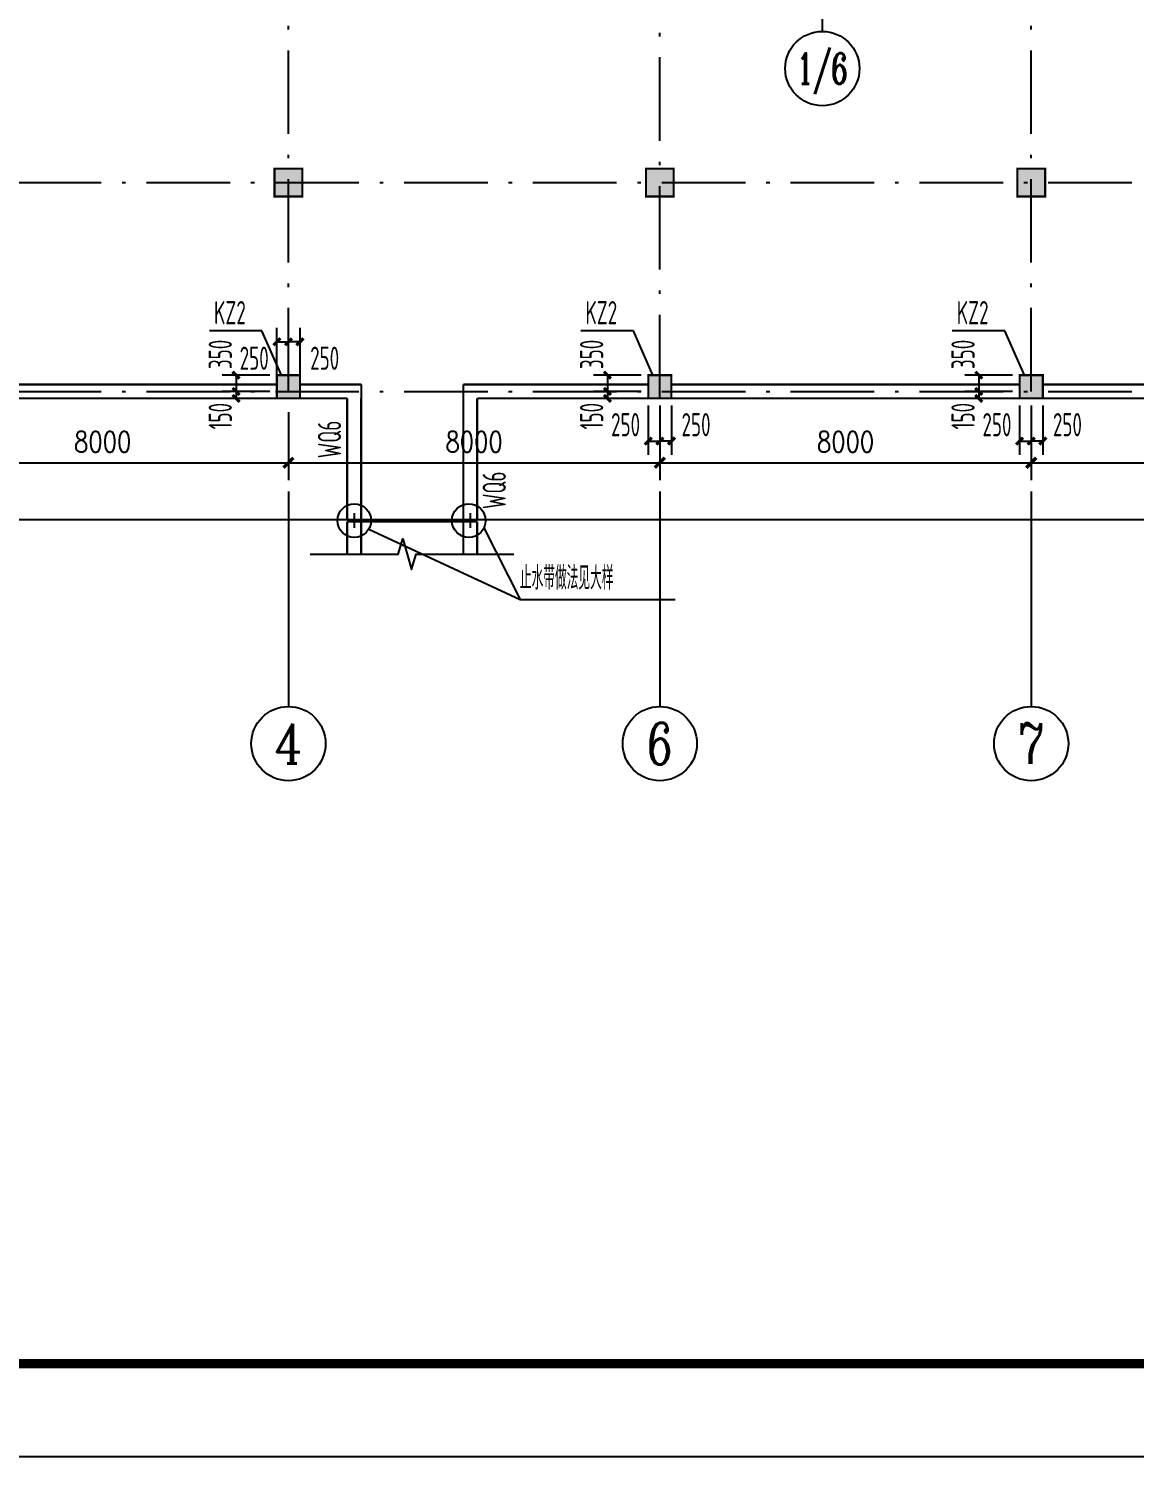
# Model space of a CAD drawing. Extents: x 2468086 to 6957054, y -3413633 to -667223.
# Drawn here: x 4940173 to 4963994, y -1259917 to -1229148 of the extents above; entities that cross this region are included whole.
import ezdxf
from ezdxf.enums import TextEntityAlignment as Align

# ---------------------------------------------------------------- set-up
doc = ezdxf.new("R2010")
doc.units = 0
doc.header["$LTSCALE"] = 100
doc.header["$MEASUREMENT"] = 0
doc.linetypes.add('2', pattern=[18.5, 12, -3, 0.5, -3])
doc.layers.get('0').update_dxf_attribs({"linetype": 'CONTINUOUS'})
doc.layers.get('DEFPOINTS').update_dxf_attribs({"linetype": 'CONTINUOUS'})
for name, color, linetype in [('AXIS', 3, 'CONTINUOUS'), ('AXIS_TEXT', 7, 'CONTINUOUS'), ('PUB_TITLE', 4, 'CONTINUOUS'), ('THIN', 7, 'CONTINUOUS'), ('WALL', 181, 'CONTINUOUS'), ('WINDOW', 4, 'CONTINUOUS'), ('墙__实线', 3, 'CONTINUOUS'), ('柱', 2, 'CONTINUOUS'), ('柱填充', 43, 'CONTINUOUS'), ('柱编号', 211, 'CONTINUOUS'), ('轴线__尺寸数字', 7, 'CONTINUOUS'), ('轴线__点划线', 252, '2'), ('通风井定位', 145, 'CONTINUOUS')]:
    doc.layers.add(name, color=color, linetype=linetype)
doc.styles.add('_TCH_AXIS', font='COMPLEX', dxfattribs={"bigfont": 'GBCBIG'})
doc.styles.add('COMPLEX', font='COMPLEX')
doc.styles.add('DIM_FONT', font='SIMPLEX.shx', dxfattribs={"width": 0.8})
doc.styles.add('GB', font='gbxwxt.shx', dxfattribs={"width": 0.7, "height": 500, "bigfont": 'gbhzfs.shx'})
doc.dimstyles.new('DIMN150', dxfattribs={"dimscale": 1.5, "dimtxt": 300, "dimasz": 100, "dimexe": 250, "dimexo": 300, "dimgap": 150, "dimtad": 1, "dimdec": 0, "dimzin": 0, "dimdsep": 46, "dimtxsty": 'DIM_FONT', "dimblk": 'ARCHTICK', "dimcen": 0.09, "dimclrt": 7, "dimazin": 2, "dimtfac": 1, "dimtdec": 0, "dimtix": 1, "dimtmove": 2, "dimatfit": 3, "dimfxl": 1, "dimtolj": 1, "dimtzin": 0, "dimarcsym": 0})
doc.dimstyles.new('LYSDIM1', dxfattribs={"dimtxt": 375, "dimasz": 1.5, "dimexe": 300, "dimexo": 150, "dimgap": 90, "dimtad": 1, "dimdec": 0, "dimzin": 0, "dimdsep": 46, "dimtxsty": 'GB', "dimblk1": 'JT', "dimblk2": 'JT', "dimsah": 1, "dimcen": 0, "dimclrt": 7, "dimadec": 0, "dimazin": 0, "dimtfac": 1, "dimtdec": 0, "dimtix": 1, "dimtmove": 2, "dimatfit": 3, "dimldrblk": 'JT', "dimfxl": 1, "dimtolj": 1, "dimtzin": 0, "dimarcsym": 0})

# ---------------------------------------------------------------- blocks, each defined once
blk = doc.blocks.new('_ARCHTICK')
at = {"color": 0, "const_width": 0.5}
blk.add_lwpolyline([(-0.71, -0.71), (0.71, 0.71)], dxfattribs=at)
blk = doc.blocks.new('*D2755')
at = {"layer": 'AXIS', "color": 0, "lineweight": -2, "transparency": 16777216}
for p, q in [((4945771, -1237418), (4945771, -1238878)), ((4953771, -1237418), (4953771, -1238878)), ((4945771, -1238503), (4953771, -1238503))]:
    blk.add_line(p, q, dxfattribs=at)
at = {"layer": 'DEFPOINTS', "color": 0, "transparency": 16777216}
for p in [(4945771, -1236968), (4953771, -1236968), (4953771, -1238503)]:
    blk.add_point(p, dxfattribs=at)
at = {"layer": 'AXIS', "color": 0, "lineweight": -2, "transparency": 16777216, "xscale": 150, "yscale": 150, "zscale": 150, "rotation": 180}
blk.add_blockref('_ARCHTICK', (4945771, -1238503), dxfattribs=at)
at = {"layer": 'AXIS', "color": 0, "lineweight": -2, "transparency": 16777216, "xscale": 150, "yscale": 150, "zscale": 150}
blk.add_blockref('_ARCHTICK', (4953771, -1238503), dxfattribs=at)
at = {"layer": 'AXIS', "color": 7, "transparency": 16777216, "insert": (4949771, -1238053), "char_height": 450, "attachment_point": 5, "style": 'DIM_FONT'}
blk.add_mtext('\\A1;8000', dxfattribs=at)
blk = doc.blocks.new('*D2756')
at = {"layer": 'AXIS', "color": 0, "lineweight": -2, "transparency": 16777216}
for p, q in [((4953771, -1237418), (4953771, -1238878)), ((4961771, -1237418), (4961771, -1238878)), ((4953771, -1238503), (4961771, -1238503))]:
    blk.add_line(p, q, dxfattribs=at)
at = {"layer": 'DEFPOINTS', "color": 0, "transparency": 16777216}
for p in [(4953771, -1236968), (4961771, -1236968), (4961771, -1238503)]:
    blk.add_point(p, dxfattribs=at)
at = {"layer": 'AXIS', "color": 0, "lineweight": -2, "transparency": 16777216, "xscale": 150, "yscale": 150, "zscale": 150, "rotation": 180}
blk.add_blockref('_ARCHTICK', (4953771, -1238503), dxfattribs=at)
at = {"layer": 'AXIS', "color": 0, "lineweight": -2, "transparency": 16777216, "xscale": 150, "yscale": 150, "zscale": 150}
blk.add_blockref('_ARCHTICK', (4961771, -1238503), dxfattribs=at)
at = {"layer": 'AXIS', "color": 7, "transparency": 16777216, "insert": (4957771, -1238053), "char_height": 450, "attachment_point": 5, "style": 'DIM_FONT'}
blk.add_mtext('\\A1;8000', dxfattribs=at)
blk = doc.blocks.new('*D2757')
at = {"layer": 'AXIS', "color": 0, "lineweight": -2, "transparency": 16777216}
for p, q in [((4961771, -1237418), (4961771, -1238878)), ((4969771, -1237418), (4969771, -1238878)), ((4961771, -1238503), (4969771, -1238503))]:
    blk.add_line(p, q, dxfattribs=at)
at = {"layer": 'DEFPOINTS', "color": 0, "transparency": 16777216}
for p in [(4961771, -1236968), (4969771, -1236968), (4969771, -1238503)]:
    blk.add_point(p, dxfattribs=at)
at = {"layer": 'AXIS', "color": 0, "lineweight": -2, "transparency": 16777216, "xscale": 150, "yscale": 150, "zscale": 150, "rotation": 180}
blk.add_blockref('_ARCHTICK', (4961771, -1238503), dxfattribs=at)
at = {"layer": 'AXIS', "color": 0, "lineweight": -2, "transparency": 16777216, "xscale": 150, "yscale": 150, "zscale": 150}
blk.add_blockref('_ARCHTICK', (4969771, -1238503), dxfattribs=at)
at = {"layer": 'AXIS', "color": 7, "transparency": 16777216, "insert": (4965771, -1238053), "char_height": 450, "attachment_point": 5, "style": 'DIM_FONT'}
blk.add_mtext('\\A1;8000', dxfattribs=at)
blk = doc.blocks.new('*D2900')
at = {"layer": 'AXIS', "color": 0, "lineweight": -2, "transparency": 16777216}
for p, q in [((4937771, -1237418), (4937771, -1238878)), ((4945771, -1237418), (4945771, -1238878)), ((4937771, -1238503), (4945771, -1238503))]:
    blk.add_line(p, q, dxfattribs=at)
at = {"layer": 'DEFPOINTS', "color": 0, "transparency": 16777216}
for p in [(4937771, -1236968), (4945771, -1236968), (4945771, -1238503)]:
    blk.add_point(p, dxfattribs=at)
at = {"layer": 'AXIS', "color": 0, "lineweight": -2, "transparency": 16777216, "xscale": 150, "yscale": 150, "zscale": 150, "rotation": 180}
blk.add_blockref('_ARCHTICK', (4937771, -1238503), dxfattribs=at)
at = {"layer": 'AXIS', "color": 0, "lineweight": -2, "transparency": 16777216, "xscale": 150, "yscale": 150, "zscale": 150}
blk.add_blockref('_ARCHTICK', (4945771, -1238503), dxfattribs=at)
at = {"layer": 'AXIS', "color": 7, "transparency": 16777216, "insert": (4941771, -1238053), "char_height": 450, "attachment_point": 5, "style": 'DIM_FONT'}
blk.add_mtext('\\A1;8000', dxfattribs=at)
blk = doc.blocks.new('*D2901')
at = {"layer": 'AXIS', "color": 0, "lineweight": -2, "transparency": 16777216}
for p, q in [((4926331, -1237868), (4926331, -1240100)), ((5206271, -1237868), (5206271, -1240100)), ((4926331, -1239725), (5206271, -1239725))]:
    blk.add_line(p, q, dxfattribs=at)
at = {"layer": 'DEFPOINTS', "color": 0, "transparency": 16777216}
for p in [(4926331, -1237418), (5206271, -1237418), (5206271, -1239725)]:
    blk.add_point(p, dxfattribs=at)
at = {"layer": 'AXIS', "color": 0, "lineweight": -2, "transparency": 16777216, "xscale": 150, "yscale": 150, "zscale": 150, "rotation": 180}
blk.add_blockref('_ARCHTICK', (4926331, -1239725), dxfattribs=at)
at = {"layer": 'AXIS', "color": 0, "lineweight": -2, "transparency": 16777216, "xscale": 150, "yscale": 150, "zscale": 150}
blk.add_blockref('_ARCHTICK', (5206271, -1239725), dxfattribs=at)
at = {"layer": 'AXIS', "color": 7, "transparency": 16777216, "insert": (5066301, -1239275), "char_height": 450, "attachment_point": 5, "style": 'DIM_FONT'}
blk.add_mtext('\\A1;279940', dxfattribs=at)
blk = doc.blocks.new('_AXISO')
blk.add_circle((0, 0), 0.5)
at = {"layer": 'AXIS_TEXT', "style": 'COMPLEX', "width": 1.041667}
blk.add_attdef('A', text='', height=0.56, dxfattribs=at).set_placement((-0.25, -0.28), (0.25, -0.28), align=Align.FIT)
blk = doc.blocks.new('JT')
at = {"layer": '轴线__尺寸数字', "const_width": 45}
blk.add_lwpolyline([(-50, -50), (50, 50)], dxfattribs=at)
blk.add_lwpolyline([(-50, -50), (50, 50)], dxfattribs=at)
blk = doc.blocks.new('*D3315')
at = {"layer": 'DEFPOINTS', "color": 0, "transparency": 16777216}
for p in [(4961521, -1236618), (4960642, -1236968), (4961521, -1236968)]:
    blk.add_point(p, dxfattribs=at)
at = {"layer": '通风井定位', "color": 0, "lineweight": -2, "transparency": 16777216}
for p, q in [((4961371, -1236618), (4960342, -1236618)), ((4960642, -1236619), (4960642, -1236966)), ((4961371, -1236968), (4960342, -1236968))]:
    blk.add_line(p, q, dxfattribs=at)
at = {"layer": '通风井定位', "color": 0, "lineweight": -2, "transparency": 16777216, "xscale": 1.5, "yscale": 1.5, "zscale": 1.5}
for p, rotation in [((4960642, -1236618), 90), ((4960642, -1236968), 270)]:
    blk.add_blockref('JT', p, dxfattribs=dict(at, rotation=rotation))
at = {"layer": '通风井定位', "color": 7, "transparency": 16777216, "insert": (4960302, -1236170), "char_height": 500, "attachment_point": 5, "rotation": 90, "style": 'GB'}
blk.add_mtext('\\A1;350', dxfattribs=at)
blk = doc.blocks.new('*D3316')
at = {"layer": 'DEFPOINTS', "color": 0, "transparency": 16777216}
for p in [(4960642, -1237118), (4961521, -1236968), (4961521, -1237118)]:
    blk.add_point(p, dxfattribs=at)
at = {"layer": '通风井定位', "color": 0, "lineweight": -2, "transparency": 16777216}
for p, q in [((4961371, -1236968), (4960342, -1236968)), ((4961371, -1237118), (4960342, -1237118)), ((4960642, -1236966), (4960642, -1236965)), ((4960642, -1236968), (4960642, -1237118)), ((4960642, -1237119), (4960642, -1237121))]:
    blk.add_line(p, q, dxfattribs=at)
at = {"layer": '通风井定位', "color": 0, "lineweight": -2, "transparency": 16777216, "xscale": 1.5, "yscale": 1.5, "zscale": 1.5}
for p, rotation in [((4960642, -1236968), 270), ((4960642, -1237118), 90)]:
    blk.add_blockref('JT', p, dxfattribs=dict(at, rotation=rotation))
at = {"layer": '通风井定位', "color": 7, "transparency": 16777216, "insert": (4960302, -1237501), "char_height": 500, "attachment_point": 5, "rotation": 90, "style": 'GB'}
blk.add_mtext('\\A1;150', dxfattribs=at)
blk = doc.blocks.new('*D3317')
at = {"layer": 'DEFPOINTS', "color": 0, "transparency": 16777216}
for p in [(4961771, -1237118), (4962021, -1237118), (4961771, -1238037)]:
    blk.add_point(p, dxfattribs=at)
at = {"layer": '通风井定位', "color": 0, "lineweight": -2, "transparency": 16777216}
for p, q in [((4961771, -1237268), (4961771, -1238337)), ((4962021, -1237268), (4962021, -1238337)), ((4962019, -1238037), (4961772, -1238037))]:
    blk.add_line(p, q, dxfattribs=at)
at = {"layer": '通风井定位', "color": 0, "lineweight": -2, "transparency": 16777216, "xscale": 1.5, "yscale": 1.5, "zscale": 1.5, "rotation": 180}
blk.add_blockref('JT', (4961771, -1238037), dxfattribs=at)
at = {"layer": '通风井定位', "color": 0, "lineweight": -2, "transparency": 16777216, "xscale": 1.5, "yscale": 1.5, "zscale": 1.5}
blk.add_blockref('JT', (4962021, -1238037), dxfattribs=at)
at = {"layer": '通风井定位', "color": 7, "transparency": 16777216, "insert": (4962551, -1237684), "char_height": 500, "attachment_point": 5, "style": 'GB'}
blk.add_mtext('\\A1;250', dxfattribs=at)
blk = doc.blocks.new('*D3318')
at = {"layer": 'DEFPOINTS', "color": 0, "transparency": 16777216}
for p in [(4961521, -1237118), (4961771, -1237118), (4961771, -1238037)]:
    blk.add_point(p, dxfattribs=at)
at = {"layer": '通风井定位', "color": 0, "lineweight": -2, "transparency": 16777216}
for p, q in [((4961521, -1237268), (4961521, -1238337)), ((4961771, -1237268), (4961771, -1238337)), ((4961522, -1238037), (4961769, -1238037))]:
    blk.add_line(p, q, dxfattribs=at)
at = {"layer": '通风井定位', "color": 0, "lineweight": -2, "transparency": 16777216, "xscale": 1.5, "yscale": 1.5, "zscale": 1.5, "rotation": 180}
blk.add_blockref('JT', (4961521, -1238037), dxfattribs=at)
at = {"layer": '通风井定位', "color": 0, "lineweight": -2, "transparency": 16777216, "xscale": 1.5, "yscale": 1.5, "zscale": 1.5}
blk.add_blockref('JT', (4961771, -1238037), dxfattribs=at)
at = {"layer": '通风井定位', "color": 7, "transparency": 16777216, "insert": (4961033, -1237684), "char_height": 500, "attachment_point": 5, "style": 'GB'}
blk.add_mtext('\\A1;250', dxfattribs=at)
blk = doc.blocks.new('*D3319')
at = {"layer": 'DEFPOINTS', "color": 0, "transparency": 16777216}
for p in [(4953521, -1236618), (4952642, -1236968), (4953521, -1236968)]:
    blk.add_point(p, dxfattribs=at)
at = {"layer": '通风井定位', "color": 0, "lineweight": -2, "transparency": 16777216}
for p, q in [((4953371, -1236618), (4952342, -1236618)), ((4952642, -1236619), (4952642, -1236966)), ((4953371, -1236968), (4952342, -1236968))]:
    blk.add_line(p, q, dxfattribs=at)
at = {"layer": '通风井定位', "color": 0, "lineweight": -2, "transparency": 16777216, "xscale": 1.5, "yscale": 1.5, "zscale": 1.5}
for p, rotation in [((4952642, -1236618), 90), ((4952642, -1236968), 270)]:
    blk.add_blockref('JT', p, dxfattribs=dict(at, rotation=rotation))
at = {"layer": '通风井定位', "color": 7, "transparency": 16777216, "insert": (4952302, -1236170), "char_height": 500, "attachment_point": 5, "rotation": 90, "style": 'GB'}
blk.add_mtext('\\A1;350', dxfattribs=at)
blk = doc.blocks.new('*D3320')
at = {"layer": 'DEFPOINTS', "color": 0, "transparency": 16777216}
for p in [(4952642, -1237118), (4953521, -1236968), (4953521, -1237118)]:
    blk.add_point(p, dxfattribs=at)
at = {"layer": '通风井定位', "color": 0, "lineweight": -2, "transparency": 16777216}
for p, q in [((4953371, -1236968), (4952342, -1236968)), ((4953371, -1237118), (4952342, -1237118)), ((4952642, -1236966), (4952642, -1236965)), ((4952642, -1236968), (4952642, -1237118)), ((4952642, -1237119), (4952642, -1237121))]:
    blk.add_line(p, q, dxfattribs=at)
at = {"layer": '通风井定位', "color": 0, "lineweight": -2, "transparency": 16777216, "xscale": 1.5, "yscale": 1.5, "zscale": 1.5}
for p, rotation in [((4952642, -1236968), 270), ((4952642, -1237118), 90)]:
    blk.add_blockref('JT', p, dxfattribs=dict(at, rotation=rotation))
at = {"layer": '通风井定位', "color": 7, "transparency": 16777216, "insert": (4952302, -1237501), "char_height": 500, "attachment_point": 5, "rotation": 90, "style": 'GB'}
blk.add_mtext('\\A1;150', dxfattribs=at)
blk = doc.blocks.new('*D3321')
at = {"layer": 'DEFPOINTS', "color": 0, "transparency": 16777216}
for p in [(4953771, -1237118), (4954021, -1237118), (4953771, -1238037)]:
    blk.add_point(p, dxfattribs=at)
at = {"layer": '通风井定位', "color": 0, "lineweight": -2, "transparency": 16777216}
for p, q in [((4953771, -1237268), (4953771, -1238337)), ((4954021, -1237268), (4954021, -1238337)), ((4954019, -1238037), (4953772, -1238037))]:
    blk.add_line(p, q, dxfattribs=at)
at = {"layer": '通风井定位', "color": 0, "lineweight": -2, "transparency": 16777216, "xscale": 1.5, "yscale": 1.5, "zscale": 1.5, "rotation": 180}
blk.add_blockref('JT', (4953771, -1238037), dxfattribs=at)
at = {"layer": '通风井定位', "color": 0, "lineweight": -2, "transparency": 16777216, "xscale": 1.5, "yscale": 1.5, "zscale": 1.5}
blk.add_blockref('JT', (4954021, -1238037), dxfattribs=at)
at = {"layer": '通风井定位', "color": 7, "transparency": 16777216, "insert": (4954551, -1237684), "char_height": 500, "attachment_point": 5, "style": 'GB'}
blk.add_mtext('\\A1;250', dxfattribs=at)
blk = doc.blocks.new('*D3322')
at = {"layer": 'DEFPOINTS', "color": 0, "transparency": 16777216}
for p in [(4953521, -1237118), (4953771, -1237118), (4953771, -1238037)]:
    blk.add_point(p, dxfattribs=at)
at = {"layer": '通风井定位', "color": 0, "lineweight": -2, "transparency": 16777216}
for p, q in [((4953521, -1237268), (4953521, -1238337)), ((4953771, -1237268), (4953771, -1238337)), ((4953522, -1238037), (4953769, -1238037))]:
    blk.add_line(p, q, dxfattribs=at)
at = {"layer": '通风井定位', "color": 0, "lineweight": -2, "transparency": 16777216, "xscale": 1.5, "yscale": 1.5, "zscale": 1.5, "rotation": 180}
blk.add_blockref('JT', (4953521, -1238037), dxfattribs=at)
at = {"layer": '通风井定位', "color": 0, "lineweight": -2, "transparency": 16777216, "xscale": 1.5, "yscale": 1.5, "zscale": 1.5}
blk.add_blockref('JT', (4953771, -1238037), dxfattribs=at)
at = {"layer": '通风井定位', "color": 7, "transparency": 16777216, "insert": (4953033, -1237684), "char_height": 500, "attachment_point": 5, "style": 'GB'}
blk.add_mtext('\\A1;250', dxfattribs=at)
blk = doc.blocks.new('*D3323')
at = {"layer": 'DEFPOINTS', "color": 0, "transparency": 16777216}
for p in [(4945521, -1236618), (4944642, -1236968), (4945521, -1236968)]:
    blk.add_point(p, dxfattribs=at)
at = {"layer": '通风井定位', "color": 0, "lineweight": -2, "transparency": 16777216}
for p, q in [((4945371, -1236618), (4944342, -1236618)), ((4944642, -1236619), (4944642, -1236966)), ((4945371, -1236968), (4944342, -1236968))]:
    blk.add_line(p, q, dxfattribs=at)
at = {"layer": '通风井定位', "color": 0, "lineweight": -2, "transparency": 16777216, "xscale": 1.5, "yscale": 1.5, "zscale": 1.5}
for p, rotation in [((4944642, -1236618), 90), ((4944642, -1236968), 270)]:
    blk.add_blockref('JT', p, dxfattribs=dict(at, rotation=rotation))
at = {"layer": '通风井定位', "color": 7, "transparency": 16777216, "insert": (4944302, -1236170), "char_height": 500, "attachment_point": 5, "rotation": 90, "style": 'GB'}
blk.add_mtext('\\A1;350', dxfattribs=at)
blk = doc.blocks.new('*D3324')
at = {"layer": 'DEFPOINTS', "color": 0, "transparency": 16777216}
for p in [(4944642, -1237118), (4945521, -1236968), (4945521, -1237118)]:
    blk.add_point(p, dxfattribs=at)
at = {"layer": '通风井定位', "color": 0, "lineweight": -2, "transparency": 16777216}
for p, q in [((4945371, -1236968), (4944342, -1236968)), ((4945371, -1237118), (4944342, -1237118)), ((4944642, -1236966), (4944642, -1236965)), ((4944642, -1236968), (4944642, -1237118)), ((4944642, -1237119), (4944642, -1237121))]:
    blk.add_line(p, q, dxfattribs=at)
at = {"layer": '通风井定位', "color": 0, "lineweight": -2, "transparency": 16777216, "xscale": 1.5, "yscale": 1.5, "zscale": 1.5}
for p, rotation in [((4944642, -1236968), 270), ((4944642, -1237118), 90)]:
    blk.add_blockref('JT', p, dxfattribs=dict(at, rotation=rotation))
at = {"layer": '通风井定位', "color": 7, "transparency": 16777216, "insert": (4944302, -1237501), "char_height": 500, "attachment_point": 5, "rotation": 90, "style": 'GB'}
blk.add_mtext('\\A1;150', dxfattribs=at)
blk = doc.blocks.new('*D3325')
at = {"layer": 'DEFPOINTS', "color": 0, "transparency": 16777216}
for p in [(4945771, -1235898), (4945771, -1236818), (4946021, -1236818)]:
    blk.add_point(p, dxfattribs=at)
at = {"layer": '通风井定位', "color": 0, "lineweight": -2, "transparency": 16777216}
for p, q in [((4945771, -1236668), (4945771, -1235598)), ((4946021, -1236668), (4946021, -1235598)), ((4946019, -1235898), (4945772, -1235898))]:
    blk.add_line(p, q, dxfattribs=at)
at = {"layer": '通风井定位', "color": 0, "lineweight": -2, "transparency": 16777216, "xscale": 1.5, "yscale": 1.5, "zscale": 1.5, "rotation": 180}
blk.add_blockref('JT', (4945771, -1235898), dxfattribs=at)
at = {"layer": '通风井定位', "color": 0, "lineweight": -2, "transparency": 16777216, "xscale": 1.5, "yscale": 1.5, "zscale": 1.5}
blk.add_blockref('JT', (4946021, -1235898), dxfattribs=at)
at = {"layer": '通风井定位', "color": 7, "transparency": 16777216, "insert": (4946551, -1236252), "char_height": 500, "attachment_point": 5, "style": 'GB'}
blk.add_mtext('\\A1;250', dxfattribs=at)
blk = doc.blocks.new('*D3326')
at = {"layer": 'DEFPOINTS', "color": 0, "transparency": 16777216}
for p in [(4945771, -1235898), (4945521, -1236818), (4945771, -1236818)]:
    blk.add_point(p, dxfattribs=at)
at = {"layer": '通风井定位', "color": 0, "lineweight": -2, "transparency": 16777216}
for p, q in [((4945521, -1236668), (4945521, -1235598)), ((4945771, -1236668), (4945771, -1235598)), ((4945522, -1235898), (4945769, -1235898))]:
    blk.add_line(p, q, dxfattribs=at)
at = {"layer": '通风井定位', "color": 0, "lineweight": -2, "transparency": 16777216, "xscale": 1.5, "yscale": 1.5, "zscale": 1.5, "rotation": 180}
blk.add_blockref('JT', (4945521, -1235898), dxfattribs=at)
at = {"layer": '通风井定位', "color": 0, "lineweight": -2, "transparency": 16777216, "xscale": 1.5, "yscale": 1.5, "zscale": 1.5}
blk.add_blockref('JT', (4945771, -1235898), dxfattribs=at)
at = {"layer": '通风井定位', "color": 7, "transparency": 16777216, "insert": (4945033, -1236252), "char_height": 500, "attachment_point": 5, "style": 'GB'}
blk.add_mtext('\\A1;250', dxfattribs=at)
blk = doc.blocks.new('a00')
at = {"layer": 'PUB_TITLE'}
blk.add_lwpolyline([(2049330, 4204231), (2376330, 4204231), (2376330, 4372431), (2049330, 4372431)], close=True, dxfattribs=at)
at = {"layer": 'PUB_TITLE', "const_width": 200}
blk.add_lwpolyline([(2054330, 4206231), (2374330, 4206231), (2374330, 4370431), (2054330, 4370431)], close=True, dxfattribs=at)

msp = doc.modelspace()

# ---------------------------------------------------------------- hatches: boundary and pattern name
at = {"layer": '柱填充'}
for points in [[(4945470.8, -1232167.6), (4945470.8, -1232767.6), (4946070.8, -1232767.6), (4946070.8, -1232167.6)], [(4953470.8, -1232167.6), (4953470.8, -1232767.6), (4954070.8, -1232767.6), (4954070.8, -1232167.6)], [(4961470.8, -1232167.6), (4961470.8, -1232767.6), (4962070.8, -1232767.6), (4962070.8, -1232167.6)], [(4945520.8, -1236617.6), (4945520.8, -1237117.6), (4946020.8, -1237117.6), (4946020.8, -1236617.6)], [(4953520.8, -1236617.6), (4953520.8, -1237117.6), (4954020.8, -1237117.6), (4954020.8, -1236617.6)], [(4961520.8, -1236617.6), (4961520.8, -1237117.6), (4962020.8, -1237117.6), (4962020.8, -1236617.6)]]:
    msp.add_hatch(color=256, dxfattribs=at).paths.add_polyline_path(points)

# ---------------------------------------------------------------- linework, layer by layer
at = {"layer": 'AXIS'}
for p, q in [((4945770.8, -1239123.1), (4945770.8, -1243757)), ((4953770.8, -1239123.1), (4953770.8, -1243757)), ((4961770.8, -1239123.1), (4961770.8, -1243757))]:
    msp.add_line(p, q, dxfattribs=at)
msp.add_circle((4957270.8, -1230009.9), 800, dxfattribs=at)
at = {"layer": 'THIN', "elevation": 0}
msp.add_lwpolyline([(4946240.7, -1240475.5), (4948133.2, -1240475.5), (4948238.2, -1240145.5), (4948418.2, -1240805.5), (4948523.2, -1240475.5), (4950628.4, -1240475.5)], dxfattribs=at)
at = {"layer": 'WALL'}
for p, q in [((4947038.9, -1239745.6), (4947038.9, -1237117.6)), ((4947338.9, -1239745.6), (4947338.9, -1237117.6)), ((4949538.9, -1239745.6), (4949538.9, -1237117.6)), ((4949838.9, -1239745.6), (4949838.9, -1237117.6)), ((4949538.9, -1239745.6), (4949538.9, -1237439.8)), ((4949838.9, -1239745.6), (4949838.9, -1237439.8)), ((4947038.9, -1239745.6), (4947338.9, -1239745.6)), ((4947038.9, -1240475.6), (4947038.9, -1239775.6)), ((4947039.4, -1239745.6, 0), (4947339.4, -1239745.6, 0)), ((4947338.9, -1240475.6), (4947338.9, -1239775.6)), ((4949538.9, -1239745.6), (4949838.9, -1239745.6)), ((4949538.9, -1240475.5), (4949538.9, -1239775.6)), ((4949539.4, -1239745.6, 0), (4949839.4, -1239745.6, 0)), ((4949838.9, -1240475.5), (4949838.9, -1239775.6)), ((4947038.9, -1240475.6), (4947338.9, -1240475.6)), ((4949538.9, -1240475.5), (4949838.9, -1240475.5))]:
    msp.add_line(p, q, dxfattribs=at)
at = {"layer": 'WINDOW'}
for p, q in [((4949838.9, -1239745.6), (4947038.9, -1239745.6)), ((4947038.9, -1239745.6, 0), (4947338.9, -1239745.6, 0)), ((4947038.9, -1239745.6, 0), (4947338.3, -1239745.6)), ((4949838.9, -1239775.6), (4947038.9, -1239775.6)), ((4949838.9, -1239775.6, 0), (4947038.9, -1239775.6, 0)), ((4949538.3, -1239745.6), (4949838.9, -1239745.6, 0)), ((4949538.9, -1239745.6, 0), (4949838.9, -1239745.6, 0))]:
    msp.add_line(p, q, dxfattribs=at)
at = {"layer": '墙__实线', "color": 94, "const_width": 45}
for points in [[(4938020.8, -1236817.6), (4945520.8, -1236817.6)], [(4946020.8, -1236817.6), (4947338.9, -1236817.6)], [(4947338.9, -1239745.6), (4947338.9, -1236817.6)], [(4949538.9, -1236817.6), (4953520.8, -1236817.6)], [(4954020.8, -1236817.6), (4961520.8, -1236817.6)], [(4962020.8, -1236817.6), (4969520.8, -1236817.6)], [(4938020.8, -1237117.6), (4945520.8, -1237117.6)], [(4946020.8, -1237117.6), (4947038.9, -1237117.6)], [(4947038.9, -1239745.6), (4947038.9, -1237117.6)], [(4949838.9, -1239745.6), (4949838.9, -1237117.6)], [(4949838.9, -1237117.6), (4953520.8, -1237117.6)], [(4954020.8, -1237117.6), (4961520.8, -1237117.6)], [(4962020.8, -1237117.6), (4969520.8, -1237117.6)], [(4947338.9, -1240475.5), (4947338.9, -1239775.6)]]:
    msp.add_lwpolyline(points, dxfattribs=at)
at = {"layer": '墙__实线', "color": 94, "const_width": 45, "elevation": 0}
for points in [[(4949538.9, -1239745.6), (4949538.9, -1236817.6)], [(4947038.9, -1240475.5), (4947038.9, -1239775.6)], [(4949538.9, -1240475.5), (4949538.9, -1239775.6)], [(4949838.9, -1240475.5), (4949838.9, -1239775.6)]]:
    msp.add_lwpolyline(points, dxfattribs=at)
at = {"layer": '柱', "const_width": 45}
for points in [[(4945470.8, -1232167.6), (4945470.8, -1232767.6), (4946070.8, -1232767.6), (4946070.8, -1232167.6), (4945470.8, -1232167.6)], [(4953470.8, -1232167.6), (4953470.8, -1232767.6), (4954070.8, -1232767.6), (4954070.8, -1232167.6), (4953470.8, -1232167.6)], [(4961470.8, -1232167.6), (4961470.8, -1232767.6), (4962070.8, -1232767.6), (4962070.8, -1232167.6), (4961470.8, -1232167.6)], [(4945520.8, -1236617.6), (4945520.8, -1237117.6), (4946020.8, -1237117.6), (4946020.8, -1236617.6), (4945520.8, -1236617.6)], [(4953520.8, -1236617.6), (4953520.8, -1237117.6), (4954020.8, -1237117.6), (4954020.8, -1236617.6), (4953520.8, -1236617.6)], [(4961520.8, -1236617.6), (4961520.8, -1237117.6), (4962020.8, -1237117.6), (4962020.8, -1236617.6), (4961520.8, -1236617.6)]]:
    msp.add_lwpolyline(points, dxfattribs=at)
at = {"layer": '柱填充'}
for p, q in [((4947500.3, -1239937, 0), (4950759.1, -1241448.1, 0)), ((4949982.4, -1239908.8, 0), (4950759.1, -1241448.1, 0)), ((4950759.1, -1241448.1, 0), (4954098.9, -1241448.1, 0))]:
    msp.add_line(p, q, dxfattribs=at)
at = {"layer": '柱填充', "const_width": 45, "elevation": 0}
for points in [[(4947188.9, -1239590.2), (4947188.9, -1239911.1)], [(4949688.9, -1239590.2), (4949688.9, -1239911.1)]]:
    msp.add_lwpolyline(points, dxfattribs=at)
at = {"layer": '柱填充'}
for centre in [(4947188.9, -1239750.6, 0), (4949655.8, -1239750.6, 0)]:
    msp.add_circle(centre, 362.9, dxfattribs=at)
at = {"layer": '柱编号'}
for p, q in [((4945200.6, -1235663.3), (4944068.5, -1235663.3)), ((4945623.4, -1236617.6), (4945200.6, -1235663.3)), ((4953200.6, -1235663.3), (4952068.5, -1235663.3)), ((4953623.4, -1236617.6), (4953200.6, -1235663.3)), ((4961200.6, -1235663.3), (4960068.5, -1235663.3)), ((4961623.4, -1236617.6), (4961200.6, -1235663.3))]:
    msp.add_line(p, q, dxfattribs=at)
at = {"layer": '轴线__点划线', "ltscale": 1.5}
for p, q in [((4945770.8, -1236967.6), (4945770.8, -1204267.8)), ((4953770.8, -1237117.6), (4953770.8, -1204267.8)), ((4961770.8, -1236967.6), (4961770.8, -1204267.8)), ((4957270.8, -1216467.6), (4957270.8, -1229209.9)), ((4923288.4, -1232467.6), (5210016.5, -1232467.6)), ((4923288.4, -1236967.6), (5210016.5, -1236967.6))]:
    msp.add_line(p, q, dxfattribs=at)

# ---------------------------------------------------------------- block references
at = {"layer": 'AXIS'}
ref = msp.add_blockref('_AXISO', (4945770.8, -1244557), dxfattribs=dict(at, xscale=1600, yscale=1600, zscale=1600))
ref.add_attrib('A', '4', dxfattribs={"layer": 'AXIS_TEXT', "ltscale": 500, "height": 854.7, "style": '_TCH_AXIS', "width": 0.9375}).set_placement((4945465.6, -1244984.3), (4946076, -1244984.3), align=Align.FIT)
ref = msp.add_blockref('_AXISO', (4953770.8, -1244557), dxfattribs=dict(at, xscale=1600, yscale=1600, zscale=1600))
ref.add_attrib('A', '6', dxfattribs={"layer": 'AXIS_TEXT', "ltscale": 500, "height": 899.7, "style": '_TCH_AXIS', "width": 0.928571}).set_placement((4953492.3, -1245006.9), (4954049.3, -1245006.9), align=Align.FIT)
ref = msp.add_blockref('_AXISO', (4961770.8, -1244557), dxfattribs=dict(at, xscale=1600, yscale=1600, zscale=1600))
ref.add_attrib('A', '7', dxfattribs={"layer": 'AXIS_TEXT', "ltscale": 500, "height": 876.8, "style": '_TCH_AXIS'}).set_placement((4961478.5, -1244995.4), (4962063.1, -1244995.4), align=Align.FIT)
at = {"layer": '墙__实线'}
msp.add_blockref('a00', (2867020.5, -5464147.8), dxfattribs=at)

# ---------------------------------------------------------------- texts
at = {"style": 'GB', "width": 0.7}
for p in [(4946903.8, -1238406.4), (4950454.8, -1239502.2)]:
    msp.add_text('WQ6', height=500, rotation=90, dxfattribs=at).set_placement(p)
msp.add_text('止水带做法见大样', height=500, dxfattribs=at).set_placement((4950757.1, -1241236.6, 0))
at = {"layer": 'AXIS_TEXT', "style": '_TCH_AXIS', "width": 0.681985}
msp.add_text('1/6', height=661.59, dxfattribs=at).set_placement((4956722.9, -1230340.7), (4957818.7, -1230340.7), align=Align.FIT)
at = {"layer": '柱编号', "style": 'GB', "width": 0.7}
for p in [(4944166.6, -1235520), (4952166.6, -1235520), (4960166.6, -1235520)]:
    msp.add_text('KZ2', height=500, dxfattribs=at).set_placement(p)

# ---------------------------------------------------------------- dimensions: what is measured, and where the dimension line sits
at = {"layer": 'AXIS'}
for p1, p2, distance, picture, middle in [((4937770.8, -1236967.6), (4945770.8, -1236967.6), -1535.5, '*D2900', (4941770.8, -1238053.1)), ((4945770.8, -1236967.6), (4953770.8, -1236967.6), -1535.5, '*D2755', (4949770.8, -1238053.1)), ((4953770.8, -1236967.6), (4961770.8, -1236967.6), -1535.5, '*D2756', (4957770.8, -1238053.1)), ((4961770.8, -1236967.6), (4969770.8, -1236967.6), -1535.5, '*D2757', (4965770.8, -1238053.1)), ((4926330.6, -1237417.6), (5206270.8, -1237417.6), -2307.9, '*D2901', (5066300.7, -1239275.5))]:
    dim = msp.add_aligned_dim(p1=p1, p2=p2, distance=distance, dimstyle='DIMN150', dxfattribs=at)
    dim.commit()
    dim.dimension.update_dxf_attribs({"geometry": picture, "text_midpoint": middle})
at = {"layer": '通风井定位'}
for base, p1, p2, picture, middle in [((4944641.7, -1236967.6), (4945520.8, -1236617.6), (4945520.8, -1236967.6), '*D3323', (4944301.6, -1236170.4)), ((4952641.7, -1236967.6), (4953520.8, -1236617.6), (4953520.8, -1236967.6), '*D3319', (4952301.6, -1236170.4)), ((4960641.7, -1236967.6), (4961520.8, -1236617.6), (4961520.8, -1236967.6), '*D3315', (4960301.6, -1236170.4)), ((4944641.7, -1237117.6), (4945520.8, -1236967.6), (4945520.8, -1237117.6), '*D3324', (4944301.6, -1237501.1)), ((4952641.7, -1237117.6), (4953520.8, -1236967.6), (4953520.8, -1237117.6), '*D3320', (4952301.6, -1237501.1)), ((4960641.7, -1237117.6), (4961520.8, -1236967.6), (4961520.8, -1237117.6), '*D3316', (4960301.6, -1237501.1))]:
    dim = msp.add_linear_dim(base=base, p1=p1, p2=p2, angle=90, dimstyle='LYSDIM1', override={"dimtxt": 500}, dxfattribs=at)
    dim.commit()
    dim.dimension.update_dxf_attribs({"geometry": picture, "text_midpoint": middle, "dimtype": 128})
for base, p1, p2, picture, middle in [((4945770.8, -1235898.4), (4945520.8, -1236817.6), (4945770.8, -1236817.6), '*D3326', (4945033.2, -1236251.6)), ((4945770.8, -1235898.4), (4946020.8, -1236817.6), (4945770.8, -1236817.6), '*D3325', (4946551.2, -1236251.6)), ((4953770.8, -1238036.8), (4953520.8, -1237117.6), (4953770.8, -1237117.6), '*D3322', (4953033.2, -1237683.6)), ((4953770.8, -1238036.8), (4954020.8, -1237117.6), (4953770.8, -1237117.6), '*D3321', (4954551.2, -1237683.6)), ((4961770.8, -1238036.8), (4961520.8, -1237117.6), (4961770.8, -1237117.6), '*D3318', (4961033.2, -1237683.6)), ((4961770.8, -1238036.8), (4962020.8, -1237117.6), (4961770.8, -1237117.6), '*D3317', (4962551.2, -1237683.6))]:
    dim = msp.add_linear_dim(base=base, p1=p1, p2=p2, dimstyle='LYSDIM1', override={"dimtxt": 500}, dxfattribs=at)
    dim.commit()
    dim.dimension.update_dxf_attribs({"geometry": picture, "text_midpoint": middle, "dimtype": 128})

doc.saveas('drawing.dxf')
